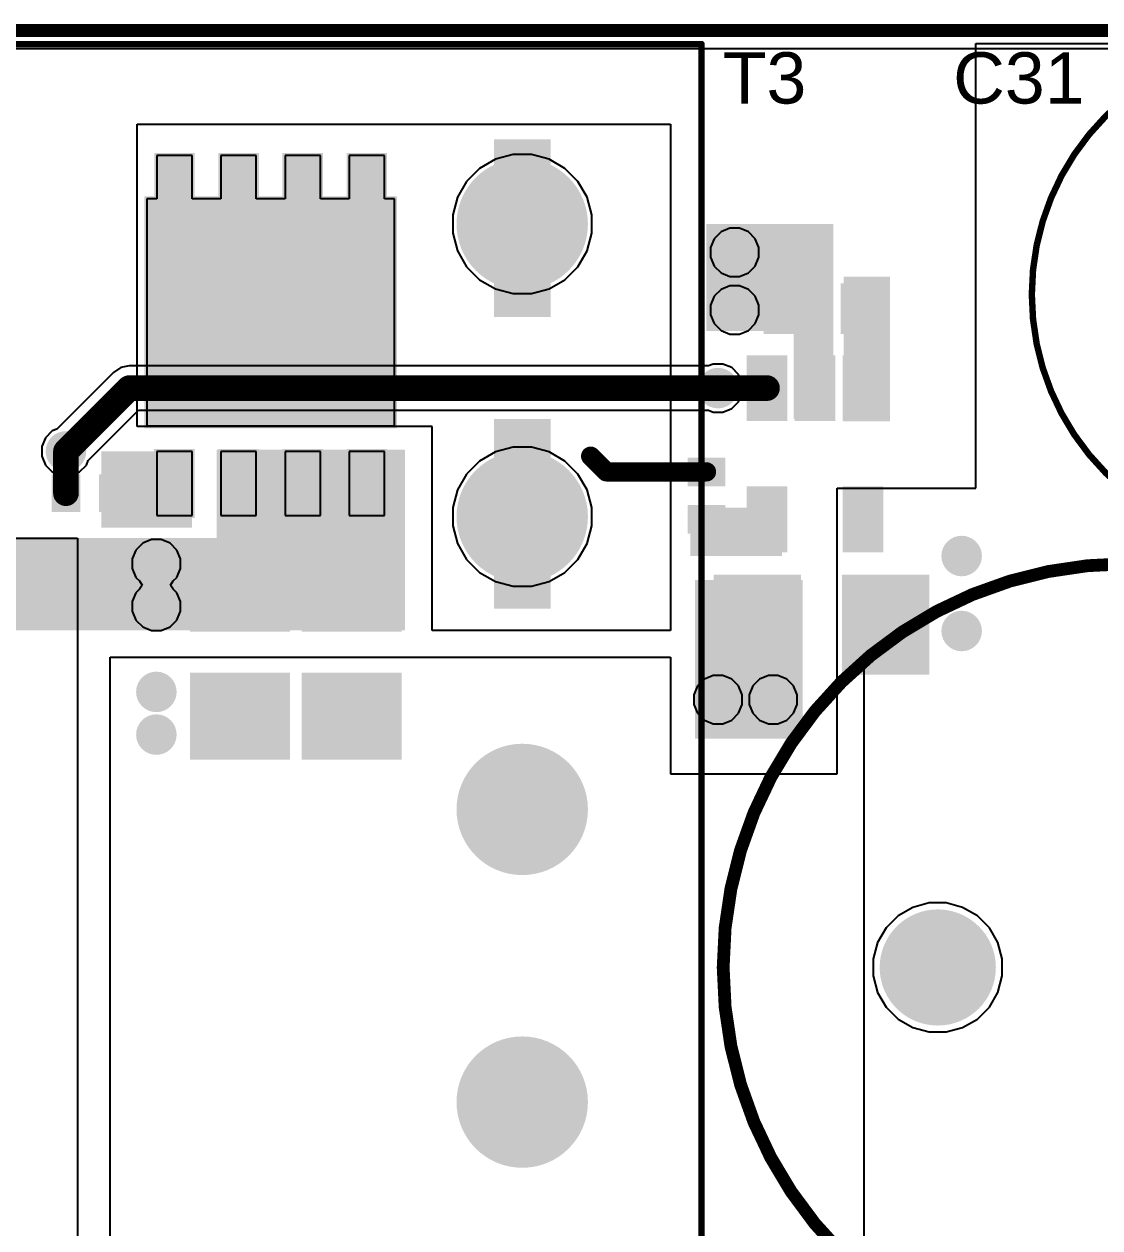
# Model space of a CAD drawing. Header units: millimetres. Extents: x 0 to 214, y 0 to 214.
# Drawn here: x 4.718 to 5.557, y 3.003 to 3.942 of the extents above; entities that cross this region are included whole.
import ezdxf

# ---------------------------------------------------------------- set-up
doc = ezdxf.new("R2010")
doc.units = ezdxf.units.MM
doc.header["$MEASUREMENT"] = 0
for name, color, linetype in [('BottomLayer', 5, 'Continuous'), ('BottomPaste', 16, 'Continuous'), ('BottomSolder', 6, 'Continuous'), ('Mechanical1', 6, 'Continuous'), ('MultiLayer', 9, 'Continuous'), ('PadHoleLayer', 156, 'Continuous'), ('TopLayer', 1, 'Continuous'), ('TopOverlay', 2, 'Continuous'), ('TopSolder', 216, 'Continuous'), ('ViaHoleLayer', 16, 'Continuous')]:
    doc.layers.add(name, color=color, linetype=linetype)
doc.styles.add('Arial', font='', dxfattribs={"height": 0.2})
doc.styles.get('Arial').set_extended_font_data('Arial')

# ---------------------------------------------------------------- blocks, each defined once
blk = doc.blocks.new('EEU_FR1V681B_2')
at = {"layer": 'BottomLayer'}
blk.add_hatch(color=5, dxfattribs=at).paths.add_polyline_path([(-0.12205, 0.02362), (-0.0748, 0.02362), (-0.0748, -0.02362), (-0.12205, -0.02362)])
h = blk.add_hatch(color=5, dxfattribs=at)
edge = h.paths.add_edge_path()
edge.add_arc((0.09843, 0), 0.02362, 0, 360)
at = {"layer": 'BottomSolder'}
blk.add_hatch(color=6, dxfattribs=at).paths.add_polyline_path([(-0.12605, 0.02762), (-0.0708, 0.02762), (-0.0708, -0.02762), (-0.12605, -0.02762)])
h = blk.add_hatch(color=6, dxfattribs=at)
edge = h.paths.add_edge_path()
edge.add_arc((0.09843, 0), 0.02762, 0, 360)
at = {"layer": 'MultiLayer'}
blk.add_hatch(color=9, dxfattribs=at).paths.add_polyline_path([(-0.12205, 0.02362), (-0.0748, 0.02362), (-0.0748, -0.02362), (-0.12205, -0.02362)])
h = blk.add_hatch(color=9, dxfattribs=at)
edge = h.paths.add_edge_path()
edge.add_arc((0.09843, 0), 0.02362, 0, 360)
at = {"layer": 'PadHoleLayer'}
h = blk.add_hatch(color=156, dxfattribs=at)
edge = h.paths.add_edge_path()
edge.add_arc((-0.09843, 0), 0.01673, 0, 360)
h = blk.add_hatch(color=156, dxfattribs=at)
edge = h.paths.add_edge_path()
edge.add_arc((0.09843, 0), 0.01673, 0, 360)
at = {"layer": 'TopLayer'}
blk.add_hatch(color=1, dxfattribs=at).paths.add_polyline_path([(-0.12205, 0.02362), (-0.0748, 0.02362), (-0.0748, -0.02362), (-0.12205, -0.02362)])
h = blk.add_hatch(color=1, dxfattribs=at)
edge = h.paths.add_edge_path()
edge.add_arc((0.09843, 0), 0.02362, 0, 360)
at = {"layer": 'TopSolder'}
blk.add_hatch(color=216, dxfattribs=at).paths.add_polyline_path([(-0.12605, 0.02762), (-0.0708, 0.02762), (-0.0708, -0.02762), (-0.12605, -0.02762)])
h = blk.add_hatch(color=216, dxfattribs=at)
edge = h.paths.add_edge_path()
edge.add_arc((0.09843, 0), 0.02762, 0, 360)
at = {"layer": 'TopOverlay'}
for p, q in [((0.14398, 0.13424), (0.13616, 0.14206)), ((0.13616, 0.14206), (0.13616, -0.14404)), ((0.17082, 0.1001), (0.14398, 0.13424)), ((0.18898, 0.05966), (0.17082, 0.1001)), ((0.19817, -0.00999), (0.18898, 0.05966)), ((0.18962, -0.05778), (0.19817, -0.00999)), ((0.1695, -0.10011), (0.18962, -0.05778)), ((0.13616, -0.14404), (0.1695, -0.10011))]:
    blk.add_line(p, q, dxfattribs=at)
for points, const_width in [([(0.19685, 0, 1), (-0.19685, 0, 1)], 0.005), ([(-0.10065, 0.07464, 1), (-0.09815, 0.07464, 1)], 0.0025), ([(-0.12115, 0.05414, 1), (-0.11865, 0.05414, 1)], 0.0025), ([(-0.08015, 0.05414, 1), (-0.07765, 0.05414, 1)], 0.0025), ([(-0.10065, 0.03364, 1), (-0.09815, 0.03364, 1)], 0.0025), ([(-0.1981, 0, 1), (-0.1956, 0, 1)], 0.0025), ([(0.1956, 0, 1), (0.1981, 0, 1)], 0.0025)]:
    blk.add_lwpolyline(points, format="xyb", close=True, dxfattribs=dict(at, const_width=const_width))
at = {"layer": 'TopOverlay', "const_width": 0.005}
for points in [[(-0.0994, 0.07464), (-0.0994, 0.03364)], [(-0.0789, 0.05414), (-0.1199, 0.05414)]]:
    blk.add_lwpolyline(points, dxfattribs=at)
blk = doc.blocks.new('760895631_6')
at = {"layer": 'BottomLayer'}
h = blk.add_hatch(color=5, dxfattribs=at)
edge = h.paths.add_edge_path()
edge.add_arc((0.70866, 0.68504), 0.04724, 0, 360)
h = blk.add_hatch(color=5, dxfattribs=at)
edge = h.paths.add_edge_path()
edge.add_arc((0.70866, 0.45669), 0.04724, 0, 360)
h = blk.add_hatch(color=5, dxfattribs=at)
edge = h.paths.add_edge_path()
edge.add_arc((0.70866, 0.22835), 0.04724, 0, 360)
h = blk.add_hatch(color=5, dxfattribs=at)
edge = h.paths.add_edge_path()
edge.add_arc((0.70866, 0), 0.04724, 0, 360)
at = {"layer": 'BottomSolder'}
h = blk.add_hatch(color=6, dxfattribs=at)
edge = h.paths.add_edge_path()
edge.add_arc((0.70866, 0.68504), 0.05124, 0, 360)
h = blk.add_hatch(color=6, dxfattribs=at)
edge = h.paths.add_edge_path()
edge.add_arc((0.70866, 0.45669), 0.05124, 0, 360)
h = blk.add_hatch(color=6, dxfattribs=at)
edge = h.paths.add_edge_path()
edge.add_arc((0.70866, 0.22835), 0.05124, 0, 360)
h = blk.add_hatch(color=6, dxfattribs=at)
edge = h.paths.add_edge_path()
edge.add_arc((0.70866, 0), 0.05124, 0, 360)
at = {"layer": 'MultiLayer'}
h = blk.add_hatch(color=9, dxfattribs=at)
edge = h.paths.add_edge_path()
edge.add_arc((0.70866, 0.68504), 0.04724, 0, 360)
h = blk.add_hatch(color=9, dxfattribs=at)
edge = h.paths.add_edge_path()
edge.add_arc((0.70866, 0.45669), 0.04724, 0, 360)
h = blk.add_hatch(color=9, dxfattribs=at)
edge = h.paths.add_edge_path()
edge.add_arc((0.70866, 0.22835), 0.04724, 0, 360)
h = blk.add_hatch(color=9, dxfattribs=at)
edge = h.paths.add_edge_path()
edge.add_arc((0.70866, 0), 0.04724, 0, 360)
at = {"layer": 'PadHoleLayer'}
h = blk.add_hatch(color=156, dxfattribs=at)
edge = h.paths.add_edge_path()
edge.add_arc((0.70866, 0.68504), 0.02362, 0, 360)
h = blk.add_hatch(color=156, dxfattribs=at)
edge = h.paths.add_edge_path()
edge.add_arc((0.70866, 0.45669), 0.02362, 0, 360)
h = blk.add_hatch(color=156, dxfattribs=at)
edge = h.paths.add_edge_path()
edge.add_arc((0.70866, 0.22835), 0.02362, 0, 360)
h = blk.add_hatch(color=156, dxfattribs=at)
edge = h.paths.add_edge_path()
edge.add_arc((0.70866, 0), 0.02362, 0, 360)
at = {"layer": 'TopLayer'}
h = blk.add_hatch(color=1, dxfattribs=at)
edge = h.paths.add_edge_path()
edge.add_arc((0.70866, 0.68504), 0.04724, 0, 360)
h = blk.add_hatch(color=1, dxfattribs=at)
edge = h.paths.add_edge_path()
edge.add_arc((0.70866, 0.45669), 0.04724, 0, 360)
h = blk.add_hatch(color=1, dxfattribs=at)
edge = h.paths.add_edge_path()
edge.add_arc((0.70866, 0.22835), 0.04724, 0, 360)
h = blk.add_hatch(color=1, dxfattribs=at)
edge = h.paths.add_edge_path()
edge.add_arc((0.70866, 0), 0.04724, 0, 360)
at = {"layer": 'TopSolder'}
h = blk.add_hatch(color=216, dxfattribs=at)
edge = h.paths.add_edge_path()
edge.add_arc((0.70866, 0.68504), 0.05124, 0, 360)
h = blk.add_hatch(color=216, dxfattribs=at)
edge = h.paths.add_edge_path()
edge.add_arc((0.70866, 0.45669), 0.05124, 0, 360)
h = blk.add_hatch(color=216, dxfattribs=at)
edge = h.paths.add_edge_path()
edge.add_arc((0.70866, 0.22835), 0.05124, 0, 360)
h = blk.add_hatch(color=216, dxfattribs=at)
edge = h.paths.add_edge_path()
edge.add_arc((0.70866, 0), 0.05124, 0, 360)
at = {"layer": 'TopOverlay', "const_width": 0.005}
for points in [[(-0.80709, 0.82546), (0.84843, 0.82546)], [(0.84843, 0.82546), (0.84843, -0.82476)]]:
    blk.add_lwpolyline(points, dxfattribs=at)
at = {"layer": 'TopOverlay', "const_width": 0.0025}
blk.add_lwpolyline([(0.84718, 0.82546, 1), (0.84968, 0.82546, 1)], format="xyb", close=True, dxfattribs=at)
blk.add_lwpolyline([(0.84718, 0.82546, 1), (0.84968, 0.82546, 1)], format="xyb", close=True, dxfattribs=at)
blk = doc.blocks.new('R___0402_B_9')
at = {"layer": 'BottomLayer'}
for points in [[(-0.0095, 0.0125), (-0.0095, -0.0125), (-0.0275, -0.0125), (-0.0275, 0.0125)], [(0.0275, 0.0125), (0.0275, -0.0125), (0.0095, -0.0125), (0.0095, 0.0125)]]:
    blk.add_hatch(color=5, dxfattribs=at).paths.add_polyline_path(points)
at = {"layer": 'BottomPaste'}
for points in [[(-0.0095, 0.0125), (-0.0095, -0.0125), (-0.0275, -0.0125), (-0.0275, 0.0125)], [(0.0275, 0.0125), (0.0275, -0.0125), (0.0095, -0.0125), (0.0095, 0.0125)]]:
    blk.add_hatch(color=16, dxfattribs=at).paths.add_polyline_path(points)
at = {"layer": 'BottomSolder'}
for points in [[(-0.00733, 0.01467), (-0.00733, -0.01467), (-0.02967, -0.01467), (-0.02967, 0.01467)], [(0.02967, 0.01467), (0.02967, -0.01467), (0.00733, -0.01467), (0.00733, 0.01467)]]:
    blk.add_hatch(color=6, dxfattribs=at).paths.add_polyline_path(points)
blk = doc.blocks.new('ERF1VM222L25OT_14')
at = {"layer": 'BottomLayer'}
h = blk.add_hatch(color=5, dxfattribs=at)
edge = h.paths.add_edge_path()
edge.add_arc((-0.14763, 0), 0.04331, 0, 360)
h = blk.add_hatch(color=5, dxfattribs=at)
edge = h.paths.add_edge_path()
edge.add_arc((0.14763, 0), 0.04331, 0, 360)
at = {"layer": 'BottomSolder'}
h = blk.add_hatch(color=6, dxfattribs=at)
edge = h.paths.add_edge_path()
edge.add_arc((-0.14763, 0), 0.04531, 0, 360)
h = blk.add_hatch(color=6, dxfattribs=at)
edge = h.paths.add_edge_path()
edge.add_arc((0.14763, 0), 0.04531, 0, 360)
at = {"layer": 'MultiLayer'}
h = blk.add_hatch(color=9, dxfattribs=at)
edge = h.paths.add_edge_path()
edge.add_arc((-0.14763, 0), 0.04331, 0, 360)
h = blk.add_hatch(color=9, dxfattribs=at)
edge = h.paths.add_edge_path()
edge.add_arc((0.14763, 0), 0.04331, 0, 360)
at = {"layer": 'PadHoleLayer'}
h = blk.add_hatch(color=156, dxfattribs=at)
edge = h.paths.add_edge_path()
edge.add_arc((-0.14763, 0), 0.02362, 0, 360)
h = blk.add_hatch(color=156, dxfattribs=at)
edge = h.paths.add_edge_path()
edge.add_arc((0.14763, 0), 0.02362, 0, 360)
at = {"layer": 'TopLayer'}
h = blk.add_hatch(color=1, dxfattribs=at)
edge = h.paths.add_edge_path()
edge.add_arc((-0.14763, 0), 0.04331, 0, 360)
h = blk.add_hatch(color=1, dxfattribs=at)
edge = h.paths.add_edge_path()
edge.add_arc((0.14763, 0), 0.04331, 0, 360)
at = {"layer": 'TopSolder'}
h = blk.add_hatch(color=216, dxfattribs=at)
edge = h.paths.add_edge_path()
edge.add_arc((-0.14763, 0), 0.04531, 0, 360)
h = blk.add_hatch(color=216, dxfattribs=at)
edge = h.paths.add_edge_path()
edge.add_arc((0.14763, 0), 0.04531, 0, 360)
at = {"layer": 'TopOverlay'}
for p, q in [((0.205, 0.24), (0.205, -0.24)), ((0.21791, 0.22888), (0.205, 0.24)), ((0.205, 0.24), (0.205, 0.24)), ((0.24118, 0.20399), (0.21791, 0.22888)), ((0.26166, 0.17676), (0.24118, 0.20399)), ((0.27909, 0.14749), (0.26166, 0.17676)), ((0.29329, 0.11651), (0.27909, 0.14749)), ((0.30408, 0.0842), (0.29329, 0.11651)), ((0.31135, 0.05091), (0.30408, 0.0842)), ((0.315, 0.01703), (0.31135, 0.05091)), ((0.315, -0.01704), (0.315, 0.01703)), ((0.31135, -0.05091), (0.315, -0.01704)), ((0.30408, -0.0842), (0.31135, -0.05091)), ((0.29329, -0.11652), (0.30408, -0.0842)), ((0.27909, -0.14749), (0.29329, -0.11652)), ((0.26166, -0.17677), (0.27909, -0.14749)), ((0.24118, -0.204), (0.26166, -0.17677)), ((0.21791, -0.22888), (0.24118, -0.204)), ((0.205, -0.24), (0.21791, -0.22888))]:
    blk.add_line(p, q, dxfattribs=at)
for points, const_width in [([(0.31497, 0, 1), (-0.31495, 0, 1)], 0.01), ([(-0.26886, 0.04699, 1), (-0.26386, 0.04699, 1)], 0.005), ([(-0.29986, 0.01199, 1), (-0.29486, 0.01199, 1)], 0.005), ([(-0.23386, 0.01199, 1), (-0.22886, 0.01199, 1)], 0.005), ([(-0.31745, 0, 1), (-0.31245, 0, 1)], 0.005), ([(0.31247, 0, 1), (0.31747, 0, 1)], 0.005), ([(-0.26886, -0.02101, 1), (-0.26386, -0.02101, 1)], 0.005)]:
    blk.add_lwpolyline(points, format="xyb", close=True, dxfattribs=dict(at, const_width=const_width))
at = {"layer": 'TopOverlay', "const_width": 0.01}
for points in [[(-0.26636, 0.04699), (-0.26636, -0.02101)], [(-0.23136, 0.01199), (-0.29736, 0.01199)]]:
    blk.add_lwpolyline(points, dxfattribs=at)
blk = doc.blocks.new('SOT_23_5_B_98')
at = {"layer": 'BottomLayer'}
for points in [[(-0.07283, 0.04921), (-0.02953, 0.04921), (-0.02953, 0.02559), (-0.07283, 0.02559)], [(0.02953, 0.04921), (0.07283, 0.04921), (0.07283, 0.02559), (0.02953, 0.02559)], [(-0.07283, 0.01181), (-0.02953, 0.01181), (-0.02953, -0.01181), (-0.07283, -0.01181)], [(-0.07283, -0.02559), (-0.02953, -0.02559), (-0.02953, -0.04921), (-0.07283, -0.04921)], [(0.02953, -0.02559), (0.07283, -0.02559), (0.07283, -0.04921), (0.02953, -0.04921)]]:
    blk.add_hatch(color=5, dxfattribs=at).paths.add_polyline_path(points)
at = {"layer": 'BottomPaste'}
for points in [[(-0.07283, 0.04921), (-0.02953, 0.04921), (-0.02953, 0.02559), (-0.07283, 0.02559)], [(0.02953, 0.04921), (0.07283, 0.04921), (0.07283, 0.02559), (0.02953, 0.02559)], [(-0.07283, 0.01181), (-0.02953, 0.01181), (-0.02953, -0.01181), (-0.07283, -0.01181)], [(-0.07283, -0.02559), (-0.02953, -0.02559), (-0.02953, -0.04921), (-0.07283, -0.04921)], [(0.02953, -0.02559), (0.07283, -0.02559), (0.07283, -0.04921), (0.02953, -0.04921)]]:
    blk.add_hatch(color=16, dxfattribs=at).paths.add_polyline_path(points)
at = {"layer": 'BottomSolder'}
for points in [[(-0.07683, 0.05321), (-0.02553, 0.05321), (-0.02553, 0.02159), (-0.07683, 0.02159)], [(0.02553, 0.05321), (0.07683, 0.05321), (0.07683, 0.02159), (0.02553, 0.02159)], [(-0.07683, 0.01581), (-0.02553, 0.01581), (-0.02553, -0.01581), (-0.07683, -0.01581)], [(-0.07683, -0.02159), (-0.02553, -0.02159), (-0.02553, -0.05321), (-0.07683, -0.05321)], [(0.02553, -0.02159), (0.07683, -0.02159), (0.07683, -0.05321), (0.02553, -0.05321)]]:
    blk.add_hatch(color=6, dxfattribs=at).paths.add_polyline_path(points)
blk = doc.blocks.new('R___0402_B_135')
at = {"layer": 'BottomLayer'}
for points in [[(-0.0095, 0.0125), (-0.0095, -0.0125), (-0.0275, -0.0125), (-0.0275, 0.0125)], [(0.0275, 0.0125), (0.0275, -0.0125), (0.0095, -0.0125), (0.0095, 0.0125)]]:
    blk.add_hatch(color=5, dxfattribs=at).paths.add_polyline_path(points)
at = {"layer": 'BottomPaste'}
for points in [[(-0.0095, 0.0125), (-0.0095, -0.0125), (-0.0275, -0.0125), (-0.0275, 0.0125)], [(0.0275, 0.0125), (0.0275, -0.0125), (0.0095, -0.0125), (0.0095, 0.0125)]]:
    blk.add_hatch(color=16, dxfattribs=at).paths.add_polyline_path(points)
at = {"layer": 'BottomSolder'}
for points in [[(-0.00733, 0.01467), (-0.00733, -0.01467), (-0.02967, -0.01467), (-0.02967, 0.01467)], [(0.02967, 0.01467), (0.02967, -0.01467), (0.00733, -0.01467), (0.00733, 0.01467)]]:
    blk.add_hatch(color=6, dxfattribs=at).paths.add_polyline_path(points)
blk = doc.blocks.new('VSON_CLIP_8_6_5__B_170')
at = {"layer": 'BottomLayer'}
for points in [[(-0.07323, -0.0965), (-0.07323, 0.09642), (0.10393, 0.09642), (0.10393, -0.0965)], [(-0.14311, 0.06126), (-0.14311, 0.08882), (-0.09311, 0.08882), (-0.09311, 0.06126)], [(0.09842, 0.06118), (0.09842, 0.08874), (0.1378, 0.08874), (0.1378, 0.06118)], [(-0.14311, 0.01126), (-0.14311, 0.03882), (-0.09311, 0.03882), (-0.09311, 0.01126)], [(0.09842, 0.01118), (0.09842, 0.03874), (0.1378, 0.03874), (0.1378, 0.01118)], [(-0.14311, -0.03882), (-0.14311, -0.01126), (-0.09311, -0.01126), (-0.09311, -0.03882)], [(0.09842, -0.03882), (0.09842, -0.01126), (0.1378, -0.01126), (0.1378, -0.03882)], [(-0.14311, -0.08874), (-0.14311, -0.06118), (-0.09311, -0.06118), (-0.09311, -0.08874)], [(0.09842, -0.08882), (0.09842, -0.06126), (0.1378, -0.06126), (0.1378, -0.08882)]]:
    blk.add_hatch(color=5, dxfattribs=at).paths.add_polyline_path(points)
at = {"layer": 'BottomSolder'}
for points in [[(-0.07523, -0.0985), (-0.07523, 0.09842), (0.10593, 0.09842), (0.10593, -0.0985)], [(-0.14511, 0.05926), (-0.14511, 0.09082), (-0.09111, 0.09082), (-0.09111, 0.05926)], [(0.09642, 0.05918), (0.09642, 0.09074), (0.1398, 0.09074), (0.1398, 0.05918)], [(-0.14511, 0.00926), (-0.14511, 0.04082), (-0.09111, 0.04082), (-0.09111, 0.00926)], [(0.09642, 0.00918), (0.09642, 0.04074), (0.1398, 0.04074), (0.1398, 0.00918)], [(-0.14511, -0.04082), (-0.14511, -0.00926), (-0.09111, -0.00926), (-0.09111, -0.04082)], [(0.09642, -0.04082), (0.09642, -0.00926), (0.1398, -0.00926), (0.1398, -0.04082)], [(-0.14511, -0.09074), (-0.14511, -0.05918), (-0.09111, -0.05918), (-0.09111, -0.09074)], [(0.09642, -0.09082), (0.09642, -0.05926), (0.1398, -0.05926), (0.1398, -0.09082)]]:
    blk.add_hatch(color=6, dxfattribs=at).paths.add_polyline_path(points)
at = {"layer": 'BottomPaste'}
for p, q in [((0.10394, 0.09642), (-0.07323, 0.09642)), ((-0.07323, 0.09642), (-0.07323, -0.0965)), ((0.10394, 0.08874), (0.10394, 0.09642)), ((-0.09311, 0.08882), (-0.14311, 0.08882)), ((-0.14311, 0.08882), (-0.14311, 0.06126)), ((-0.09311, 0.06126), (-0.09311, 0.08882)), ((0.1378, 0.08874), (0.10394, 0.08874)), ((0.1378, 0.08874), (0.1378, 0.08874)), ((0.1378, 0.06118), (0.1378, 0.08874)), ((-0.14311, 0.06126), (-0.09311, 0.06126)), ((-0.09311, 0.06126), (-0.09311, 0.06126)), ((0.10394, 0.03874), (0.10394, 0.06118)), ((0.10394, 0.06118), (0.1378, 0.06118)), ((-0.09311, 0.03882), (-0.14311, 0.03882)), ((-0.14311, 0.03882), (-0.14311, 0.01126)), ((-0.09311, 0.01126), (-0.09311, 0.03882)), ((0.1378, 0.03874), (0.10394, 0.03874)), ((0.1378, 0.01118), (0.1378, 0.03874)), ((-0.14311, 0.01126), (-0.09311, 0.01126)), ((-0.09311, 0.01126), (-0.09311, 0.01126)), ((0.10394, -0.01126), (0.10394, 0.01118)), ((0.10394, 0.01118), (0.1378, 0.01118)), ((-0.09311, -0.01126), (-0.14311, -0.01126)), ((-0.14311, -0.01126), (-0.14311, -0.03882)), ((-0.09311, -0.03882), (-0.09311, -0.01126)), ((0.1378, -0.01126), (0.10394, -0.01126)), ((0.1378, -0.03882), (0.1378, -0.01126)), ((-0.14311, -0.03882), (-0.09311, -0.03882)), ((-0.09311, -0.03882), (-0.09311, -0.03882)), ((0.1039, -0.06126), (0.1039, -0.03882)), ((0.1039, -0.03882), (0.1378, -0.03882)), ((-0.09311, -0.06118), (-0.14311, -0.06118)), ((-0.14311, -0.06118), (-0.14311, -0.08874)), ((-0.09311, -0.08874), (-0.09311, -0.06118)), ((0.1378, -0.06126), (0.1039, -0.06126)), ((0.1378, -0.08882), (0.1378, -0.06126)), ((-0.14311, -0.08874), (-0.09311, -0.08874)), ((-0.09311, -0.08874), (-0.09311, -0.08874)), ((0.10394, -0.0965), (0.10394, -0.08882)), ((0.10394, -0.08882), (0.1378, -0.08882)), ((-0.07323, -0.0965), (0.10394, -0.0965))]:
    blk.add_line(p, q, dxfattribs=at)
blk = doc.blocks.new('C___1206_B_244')
at = {"layer": 'BottomLayer'}
for points in [[(-0.08, 0.035), (-0.02, 0.035), (-0.02, -0.035), (-0.08, -0.035)], [(0.02, 0.035), (0.08, 0.035), (0.08, -0.035), (0.02, -0.035)]]:
    blk.add_hatch(color=5, dxfattribs=at).paths.add_polyline_path(points)
at = {"layer": 'BottomPaste'}
for points in [[(-0.08, 0.035), (-0.02, 0.035), (-0.02, -0.035), (-0.08, -0.035)], [(0.02, 0.035), (0.08, 0.035), (0.08, -0.035), (0.02, -0.035)]]:
    blk.add_hatch(color=16, dxfattribs=at).paths.add_polyline_path(points)
at = {"layer": 'BottomSolder'}
for points in [[(-0.084, 0.039), (-0.016, 0.039), (-0.016, -0.039), (-0.084, -0.039)], [(0.016, 0.039), (0.084, 0.039), (0.084, -0.039), (0.016, -0.039)]]:
    blk.add_hatch(color=6, dxfattribs=at).paths.add_polyline_path(points)
blk = doc.blocks.new('C___0603_B_245')
at = {"layer": 'BottomLayer'}
for points in [[(-0.045, -0.0175), (-0.045, 0.0175), (-0.015, 0.0175), (-0.015, -0.0175)], [(0.015, -0.0175), (0.015, 0.0175), (0.045, 0.0175), (0.045, -0.0175)]]:
    blk.add_hatch(color=5, dxfattribs=at).paths.add_polyline_path(points)
at = {"layer": 'BottomPaste'}
for points in [[(-0.045, -0.0175), (-0.045, 0.0175), (-0.015, 0.0175), (-0.015, -0.0175)], [(0.015, -0.0175), (0.015, 0.0175), (0.045, 0.0175), (0.045, -0.0175)]]:
    blk.add_hatch(color=16, dxfattribs=at).paths.add_polyline_path(points)
at = {"layer": 'BottomSolder'}
for points in [[(-0.04736, -0.01986), (-0.04736, 0.01986), (-0.01264, 0.01986), (-0.01264, -0.01986)], [(0.01264, -0.01986), (0.01264, 0.01986), (0.04736, 0.01986), (0.04736, -0.01986)]]:
    blk.add_hatch(color=6, dxfattribs=at).paths.add_polyline_path(points)
blk = doc.blocks.new('C___1206_B_249')
at = {"layer": 'BottomLayer'}
for points in [[(-0.08, 0.035), (-0.02, 0.035), (-0.02, -0.035), (-0.08, -0.035)], [(0.02, 0.035), (0.08, 0.035), (0.08, -0.035), (0.02, -0.035)]]:
    blk.add_hatch(color=5, dxfattribs=at).paths.add_polyline_path(points)
at = {"layer": 'BottomPaste'}
for points in [[(-0.08, 0.035), (-0.02, 0.035), (-0.02, -0.035), (-0.08, -0.035)], [(0.02, 0.035), (0.08, 0.035), (0.08, -0.035), (0.02, -0.035)]]:
    blk.add_hatch(color=16, dxfattribs=at).paths.add_polyline_path(points)
at = {"layer": 'BottomSolder'}
for points in [[(-0.084, 0.039), (-0.016, 0.039), (-0.016, -0.039), (-0.084, -0.039)], [(0.016, 0.039), (0.084, 0.039), (0.084, -0.039), (0.016, -0.039)]]:
    blk.add_hatch(color=6, dxfattribs=at).paths.add_polyline_path(points)
blk = doc.blocks.new('C___1206_B_250')
at = {"layer": 'BottomLayer'}
for points in [[(-0.08, 0.035), (-0.02, 0.035), (-0.02, -0.035), (-0.08, -0.035)], [(0.02, 0.035), (0.08, 0.035), (0.08, -0.035), (0.02, -0.035)]]:
    blk.add_hatch(color=5, dxfattribs=at).paths.add_polyline_path(points)
at = {"layer": 'BottomPaste'}
for points in [[(-0.08, 0.035), (-0.02, 0.035), (-0.02, -0.035), (-0.08, -0.035)], [(0.02, 0.035), (0.08, 0.035), (0.08, -0.035), (0.02, -0.035)]]:
    blk.add_hatch(color=16, dxfattribs=at).paths.add_polyline_path(points)
at = {"layer": 'BottomSolder'}
for points in [[(-0.084, 0.039), (-0.016, 0.039), (-0.016, -0.039), (-0.084, -0.039)], [(0.016, 0.039), (0.084, 0.039), (0.084, -0.039), (0.016, -0.039)]]:
    blk.add_hatch(color=6, dxfattribs=at).paths.add_polyline_path(points)

msp = doc.modelspace()

# ---------------------------------------------------------------- hatches: boundary and pattern name
at = {"layer": 'BottomLayer'}
for points in [[(5.08423, 3.71338), (5.12842, 3.71338), (5.12842, 3.852), (5.08423, 3.852)], [(5.25, 3.7025), (5.349, 3.7025), (5.349, 3.786), (5.25, 3.786)], [(5.349, 3.634), (5.349, 3.786), (5.318, 3.786), (5.318, 3.634)], [(5.393, 3.632), (5.393, 3.745), (5.357, 3.745), (5.357, 3.632)], [(5.08423, 3.486), (5.12842, 3.486), (5.12842, 3.634), (5.08423, 3.634)], [(4.778, 3.549), (4.84884, 3.549), (4.84884, 3.60862), (4.778, 3.60862)], [(4.868, 3.469), (5.015, 3.469), (5.015, 3.61), (4.868, 3.61)], [(5.28539, 3.527), (5.30901, 3.527), (5.30901, 3.57729), (5.28539, 3.57729)], [(5.30901, 3.527), (5.30901, 3.56464), (5.2375, 3.56464), (5.2375, 3.527)], [(4.63, 3.469), (5.015, 3.469), (5.015, 3.541), (4.63, 3.541)], [(5.241, 3.38455), (5.325, 3.38455), (5.325, 3.50836), (5.241, 3.50836)]]:
    msp.add_hatch(color=5, dxfattribs=at).paths.add_polyline_path(points)
h = msp.add_hatch(color=5, dxfattribs=at)
edge = h.paths.add_edge_path()
edge.add_arc((5.272, 3.7639), 0.01181, 0, 360)
h = msp.add_hatch(color=5, dxfattribs=at)
edge = h.paths.add_edge_path()
edge.add_arc((5.272, 3.719), 0.01181, 0, 360)
h = msp.add_hatch(color=5, dxfattribs=at)
edge = h.paths.add_edge_path()
edge.add_arc((5.259, 3.658), 0.01181, 0, 360)
h = msp.add_hatch(color=5, dxfattribs=at)
edge = h.paths.add_edge_path()
edge.add_arc((4.7505, 3.60862), 0.01181, 0, 360)
h = msp.add_hatch(color=5, dxfattribs=at)
edge = h.paths.add_edge_path()
edge.add_arc((4.821, 3.521), 0.01181, 0, 360)
h = msp.add_hatch(color=5, dxfattribs=at)
edge = h.paths.add_edge_path()
edge.add_arc((5.449, 3.527), 0.01181, 0, 360)
h = msp.add_hatch(color=5, dxfattribs=at)
edge = h.paths.add_edge_path()
edge.add_arc((4.821, 3.48767), 0.01181, 0, 360)
h = msp.add_hatch(color=5, dxfattribs=at)
edge = h.paths.add_edge_path()
edge.add_arc((5.449, 3.4685), 0.01181, 0, 360)
h = msp.add_hatch(color=5, dxfattribs=at)
edge = h.paths.add_edge_path()
edge.add_arc((4.821, 3.421), 0.01181, 0, 360)
h = msp.add_hatch(color=5, dxfattribs=at)
edge = h.paths.add_edge_path()
edge.add_arc((5.259, 3.415), 0.01181, 0, 360)
h = msp.add_hatch(color=5, dxfattribs=at)
edge = h.paths.add_edge_path()
edge.add_arc((5.302, 3.415), 0.01181, 0, 360)
h = msp.add_hatch(color=5, dxfattribs=at)
edge = h.paths.add_edge_path()
edge.add_arc((4.821, 3.38767), 0.01181, 0, 360)
at = {"layer": 'BottomSolder'}
h = msp.add_hatch(color=6, dxfattribs=at)
edge = h.paths.add_edge_path()
edge.add_arc((5.272, 3.7639), 0.01581, 0, 360)
h = msp.add_hatch(color=6, dxfattribs=at)
edge = h.paths.add_edge_path()
edge.add_arc((5.272, 3.719), 0.01581, 0, 360)
h = msp.add_hatch(color=6, dxfattribs=at)
edge = h.paths.add_edge_path()
edge.add_arc((5.259, 3.658), 0.01581, 0, 360)
h = msp.add_hatch(color=6, dxfattribs=at)
edge = h.paths.add_edge_path()
edge.add_arc((4.7505, 3.60862), 0.01581, 0, 360)
h = msp.add_hatch(color=6, dxfattribs=at)
edge = h.paths.add_edge_path()
edge.add_arc((5.449, 3.527), 0.01581, 0, 360)
h = msp.add_hatch(color=6, dxfattribs=at)
edge = h.paths.add_edge_path()
edge.add_arc((4.821, 3.521), 0.01581, 0, 360)
h = msp.add_hatch(color=6, dxfattribs=at)
edge = h.paths.add_edge_path()
edge.add_arc((4.821, 3.48767), 0.01581, 0, 360)
h = msp.add_hatch(color=6, dxfattribs=at)
edge = h.paths.add_edge_path()
edge.add_arc((5.449, 3.4685), 0.01581, 0, 360)
h = msp.add_hatch(color=6, dxfattribs=at)
edge = h.paths.add_edge_path()
edge.add_arc((4.821, 3.421), 0.01581, 0, 360)
h = msp.add_hatch(color=6, dxfattribs=at)
edge = h.paths.add_edge_path()
edge.add_arc((5.259, 3.415), 0.01581, 0, 360)
h = msp.add_hatch(color=6, dxfattribs=at)
edge = h.paths.add_edge_path()
edge.add_arc((5.302, 3.415), 0.01581, 0, 360)
h = msp.add_hatch(color=6, dxfattribs=at)
edge = h.paths.add_edge_path()
edge.add_arc((4.821, 3.38767), 0.01581, 0, 360)
at = {"layer": 'TopLayer'}
h = msp.add_hatch(color=1, dxfattribs=at)
edge = h.paths.add_edge_path()
edge.add_arc((5.272, 3.7639), 0.01181, 0, 360)
h = msp.add_hatch(color=1, dxfattribs=at)
edge = h.paths.add_edge_path()
edge.add_arc((5.272, 3.719), 0.01181, 0, 360)
h = msp.add_hatch(color=1, dxfattribs=at)
edge = h.paths.add_edge_path()
edge.add_arc((5.259, 3.658), 0.01181, 0, 360)
h = msp.add_hatch(color=1, dxfattribs=at)
edge = h.paths.add_edge_path()
edge.add_arc((4.7505, 3.60862), 0.01181, 0, 360)
h = msp.add_hatch(color=1, dxfattribs=at)
edge = h.paths.add_edge_path()
edge.add_arc((4.821, 3.521), 0.01181, 0, 360)
h = msp.add_hatch(color=1, dxfattribs=at)
edge = h.paths.add_edge_path()
edge.add_arc((5.449, 3.527), 0.01181, 0, 360)
h = msp.add_hatch(color=1, dxfattribs=at)
edge = h.paths.add_edge_path()
edge.add_arc((4.821, 3.48767), 0.01181, 0, 360)
h = msp.add_hatch(color=1, dxfattribs=at)
edge = h.paths.add_edge_path()
edge.add_arc((5.449, 3.4685), 0.01181, 0, 360)
h = msp.add_hatch(color=1, dxfattribs=at)
edge = h.paths.add_edge_path()
edge.add_arc((4.821, 3.421), 0.01181, 0, 360)
h = msp.add_hatch(color=1, dxfattribs=at)
edge = h.paths.add_edge_path()
edge.add_arc((5.259, 3.415), 0.01181, 0, 360)
h = msp.add_hatch(color=1, dxfattribs=at)
edge = h.paths.add_edge_path()
edge.add_arc((5.302, 3.415), 0.01181, 0, 360)
h = msp.add_hatch(color=1, dxfattribs=at)
edge = h.paths.add_edge_path()
edge.add_arc((4.821, 3.38767), 0.01181, 0, 360)
at = {"layer": 'TopSolder'}
h = msp.add_hatch(color=216, dxfattribs=at)
edge = h.paths.add_edge_path()
edge.add_arc((5.272, 3.7639), 0.01581, 0, 360)
h = msp.add_hatch(color=216, dxfattribs=at)
edge = h.paths.add_edge_path()
edge.add_arc((5.272, 3.719), 0.01581, 0, 360)
h = msp.add_hatch(color=216, dxfattribs=at)
edge = h.paths.add_edge_path()
edge.add_arc((5.259, 3.658), 0.01581, 0, 360)
h = msp.add_hatch(color=216, dxfattribs=at)
edge = h.paths.add_edge_path()
edge.add_arc((4.7505, 3.60862), 0.01581, 0, 360)
h = msp.add_hatch(color=216, dxfattribs=at)
edge = h.paths.add_edge_path()
edge.add_arc((5.449, 3.527), 0.01581, 0, 360)
h = msp.add_hatch(color=216, dxfattribs=at)
edge = h.paths.add_edge_path()
edge.add_arc((4.821, 3.521), 0.01581, 0, 360)
h = msp.add_hatch(color=216, dxfattribs=at)
edge = h.paths.add_edge_path()
edge.add_arc((4.821, 3.48767), 0.01581, 0, 360)
h = msp.add_hatch(color=216, dxfattribs=at)
edge = h.paths.add_edge_path()
edge.add_arc((5.449, 3.4685), 0.01581, 0, 360)
h = msp.add_hatch(color=216, dxfattribs=at)
edge = h.paths.add_edge_path()
edge.add_arc((4.821, 3.421), 0.01581, 0, 360)
h = msp.add_hatch(color=216, dxfattribs=at)
edge = h.paths.add_edge_path()
edge.add_arc((5.259, 3.415), 0.01581, 0, 360)
h = msp.add_hatch(color=216, dxfattribs=at)
edge = h.paths.add_edge_path()
edge.add_arc((5.302, 3.415), 0.01581, 0, 360)
h = msp.add_hatch(color=216, dxfattribs=at)
edge = h.paths.add_edge_path()
edge.add_arc((4.821, 3.38767), 0.01581, 0, 360)
at = {"layer": 'ViaHoleLayer'}
h = msp.add_hatch(color=16, dxfattribs=at)
edge = h.paths.add_edge_path()
edge.add_arc((5.272, 3.7639), 0.00591, 0, 360)
h = msp.add_hatch(color=16, dxfattribs=at)
edge = h.paths.add_edge_path()
edge.add_arc((5.272, 3.719), 0.00591, 0, 360)
h = msp.add_hatch(color=16, dxfattribs=at)
edge = h.paths.add_edge_path()
edge.add_arc((5.259, 3.658), 0.00591, 0, 360)
h = msp.add_hatch(color=16, dxfattribs=at)
edge = h.paths.add_edge_path()
edge.add_arc((4.7505, 3.60862), 0.00591, 0, 360)
h = msp.add_hatch(color=16, dxfattribs=at)
edge = h.paths.add_edge_path()
edge.add_arc((5.449, 3.527), 0.00591, 0, 360)
h = msp.add_hatch(color=16, dxfattribs=at)
edge = h.paths.add_edge_path()
edge.add_arc((4.821, 3.521), 0.00591, 0, 360)
h = msp.add_hatch(color=16, dxfattribs=at)
edge = h.paths.add_edge_path()
edge.add_arc((4.821, 3.48767), 0.00591, 0, 360)
h = msp.add_hatch(color=16, dxfattribs=at)
edge = h.paths.add_edge_path()
edge.add_arc((5.449, 3.4685), 0.00591, 0, 360)
h = msp.add_hatch(color=16, dxfattribs=at)
edge = h.paths.add_edge_path()
edge.add_arc((4.821, 3.421), 0.00591, 0, 360)
h = msp.add_hatch(color=16, dxfattribs=at)
edge = h.paths.add_edge_path()
edge.add_arc((5.259, 3.415), 0.00591, 0, 360)
h = msp.add_hatch(color=16, dxfattribs=at)
edge = h.paths.add_edge_path()
edge.add_arc((5.302, 3.415), 0.00591, 0, 360)
h = msp.add_hatch(color=16, dxfattribs=at)
edge = h.paths.add_edge_path()
edge.add_arc((4.821, 3.38767), 0.00591, 0, 360)

# ---------------------------------------------------------------- linework, layer by layer
at = {"layer": 'BottomLayer'}
for p, q in [((5.46, 3.58), (5.46, 3.92681)), ((5.46, 3.92681), (5.89532, 3.92681)), ((4.806, 3.628), (4.806, 3.864)), ((4.806, 3.864), (5.222, 3.864)), ((5.222, 3.864), (5.222, 3.469)), ((5.036, 3.628), (4.806, 3.628)), ((5.036, 3.469), (5.036, 3.628)), ((5.352, 3.357), (5.352, 3.58)), ((5.352, 3.58), (5.46, 3.58)), ((4.571, 3.541), (4.7595, 3.541)), ((4.7595, 3.541), (4.7595, 2.6485)), ((5.222, 3.469), (5.036, 3.469)), ((4.785, 2.814), (4.785, 3.448)), ((4.785, 3.448), (5.222, 3.448)), ((5.222, 3.448), (5.222, 3.357)), ((5.222, 3.357), (5.352, 3.357)), ((5.41095, 3.25288), (5.39948, 3.24626)), ((5.42374, 3.25631), (5.41095, 3.25288)), ((5.43699, 3.25631), (5.42374, 3.25631)), ((5.44978, 3.25288), (5.43699, 3.25631)), ((5.46125, 3.24626), (5.44978, 3.25288)), ((5.39948, 3.24626), (5.39011, 3.23689)), ((5.47062, 3.23689), (5.46125, 3.24626)), ((5.39011, 3.23689), (5.38349, 3.22542)), ((5.47724, 3.22542), (5.47062, 3.23689)), ((5.38349, 3.22542), (5.38006, 3.21262)), ((5.48067, 3.21262), (5.47724, 3.22542)), ((5.38006, 3.21262), (5.38006, 3.19938)), ((5.48067, 3.19938), (5.48067, 3.21262)), ((5.38006, 3.19938), (5.38349, 3.18658)), ((5.47724, 3.18658), (5.48067, 3.19938)), ((5.38349, 3.18658), (5.39011, 3.17511)), ((5.47062, 3.17511), (5.47724, 3.18658)), ((5.39011, 3.17511), (5.39948, 3.16575)), ((5.46125, 3.16575), (5.47062, 3.17511)), ((5.39948, 3.16575), (5.41095, 3.15912)), ((5.44978, 3.15912), (5.46125, 3.16575)), ((5.41095, 3.15912), (5.42374, 3.15569)), ((5.43699, 3.15569), (5.44978, 3.15912)), ((5.42374, 3.15569), (5.43699, 3.15569))]:
    msp.add_line(p, q, dxfattribs=at)
for points, const_width in [([(5.259, 3.658), (5.2972, 3.658)], 0.02), ([(4.7505, 3.576), (4.7505, 3.60862)], 0.02), ([(5.15967, 3.6049), (5.17193, 3.59264)], 0.015), ([(5.17193, 3.59264), (5.25, 3.59264)], 0.015)]:
    msp.add_lwpolyline(points, dxfattribs=dict(at, const_width=const_width))
for points, const_width in [([(5.254, 3.658, 1), (5.264, 3.658, 1)], 0.01), ([(5.2922, 3.658, 1), (5.3022, 3.658, 1)], 0.01), ([(4.7455, 3.60862, 1), (4.7555, 3.60862, 1)], 0.01), ([(5.15592, 3.6049, 1), (5.16342, 3.6049, 1)], 0.0075), ([(5.16818, 3.59264, 1), (5.17568, 3.59264, 1)], 0.0075), ([(5.16818, 3.59264, 1), (5.17568, 3.59264, 1)], 0.0075), ([(5.24625, 3.59264, 1), (5.25375, 3.59264, 1)], 0.0075), ([(4.7455, 3.576, 1), (4.7555, 3.576, 1)], 0.01)]:
    msp.add_lwpolyline(points, format="xyb", close=True, dxfattribs=dict(at, const_width=const_width))
at = {"layer": 'Mechanical1', "const_width": 0.01}
msp.add_lwpolyline([(0.015, 3.93701), (6, 3.93701)], dxfattribs=at)
at = {"layer": 'TopLayer'}
for p, q in [((4.3, 3.923), (5.89532, 3.923)), ((5.08539, 3.83655), (5.07302, 3.82941)), ((5.09918, 3.84024), (5.08539, 3.83655)), ((5.11346, 3.84024), (5.09918, 3.84024)), ((5.12726, 3.83655), (5.11346, 3.84024)), ((5.13963, 3.82941), (5.12726, 3.83655)), ((5.07302, 3.82941), (5.06292, 3.81931)), ((5.14973, 3.81931), (5.13963, 3.82941)), ((5.06292, 3.81931), (5.05578, 3.80694)), ((5.15687, 3.80694), (5.14973, 3.81931)), ((5.05578, 3.80694), (5.05208, 3.79314)), ((5.16057, 3.79314), (5.15687, 3.80694)), ((5.05208, 3.79314), (5.05208, 3.77886)), ((5.16057, 3.77886), (5.16057, 3.79314)), ((5.05208, 3.77886), (5.05578, 3.76506)), ((5.15687, 3.76506), (5.16057, 3.77886)), ((5.26134, 3.77985), (5.25605, 3.77456)), ((5.26826, 3.78272), (5.26134, 3.77985)), ((5.27574, 3.78272), (5.26826, 3.78272)), ((5.28266, 3.77985), (5.27574, 3.78272)), ((5.28795, 3.77456), (5.28266, 3.77985)), ((5.25605, 3.77456), (5.25319, 3.76765)), ((5.25319, 3.76765), (5.25319, 3.76016)), ((5.29081, 3.76765), (5.28795, 3.77456)), ((5.29081, 3.76016), (5.29081, 3.76765)), ((5.05578, 3.76506), (5.06292, 3.75269)), ((5.14973, 3.75269), (5.15687, 3.76506)), ((5.25319, 3.76016), (5.25605, 3.75325)), ((5.28795, 3.75325), (5.29081, 3.76016)), ((5.06292, 3.75269), (5.07302, 3.74259)), ((5.13963, 3.74259), (5.14973, 3.75269)), ((5.25605, 3.75325), (5.26134, 3.74796)), ((5.26134, 3.74796), (5.26826, 3.74509)), ((5.27574, 3.74509), (5.28266, 3.74796)), ((5.28266, 3.74796), (5.28795, 3.75325)), ((5.07302, 3.74259), (5.08539, 3.73545)), ((5.12726, 3.73545), (5.13963, 3.74259)), ((5.26826, 3.74509), (5.27574, 3.74509)), ((5.08539, 3.73545), (5.09918, 3.73176)), ((5.09918, 3.73176), (5.11346, 3.73176)), ((5.11346, 3.73176), (5.12726, 3.73545)), ((5.25605, 3.72966), (5.25319, 3.72274)), ((5.26134, 3.73495), (5.25605, 3.72966)), ((5.26826, 3.73781), (5.26134, 3.73495)), ((5.27574, 3.73781), (5.26826, 3.73781)), ((5.28266, 3.73495), (5.27574, 3.73781)), ((5.28795, 3.72966), (5.28266, 3.73495)), ((5.29081, 3.72274), (5.28795, 3.72966)), ((5.25319, 3.72274), (5.25319, 3.71526)), ((5.29081, 3.71526), (5.29081, 3.72274)), ((5.25319, 3.71526), (5.25605, 3.70834)), ((5.28795, 3.70834), (5.29081, 3.71526)), ((5.25605, 3.70834), (5.26134, 3.70305)), ((5.26134, 3.70305), (5.26826, 3.70019)), ((5.27574, 3.70019), (5.28266, 3.70305)), ((5.28266, 3.70305), (5.28795, 3.70834)), ((5.26826, 3.70019), (5.27574, 3.70019)), ((4.79324, 3.67401), (4.78762, 3.67026)), ((4.79988, 3.67533), (4.79324, 3.67401)), ((5.25169, 3.67533), (4.79988, 3.67533)), ((5.25526, 3.67681), (5.25169, 3.67533)), ((5.26274, 3.67681), (5.25526, 3.67681)), ((5.26966, 3.67395), (5.26274, 3.67681)), ((5.27495, 3.66866), (5.26966, 3.67395)), ((4.78762, 3.67026), (4.74341, 3.62605)), ((5.27781, 3.66174), (5.27495, 3.66866)), ((5.27495, 3.64734), (5.27781, 3.65426)), ((5.27781, 3.65426), (5.27781, 3.66174)), ((5.26966, 3.64205), (5.27495, 3.64734)), ((4.76793, 3.60154), (4.80706, 3.64067)), ((4.80706, 3.64067), (5.25169, 3.64067)), ((5.25169, 3.64067), (5.25526, 3.63919)), ((5.25526, 3.63919), (5.26274, 3.63919)), ((5.26274, 3.63919), (5.26966, 3.64205)), ((4.74341, 3.62605), (4.73984, 3.62457)), ((4.73455, 3.61928), (4.73169, 3.61236)), ((4.73984, 3.62457), (4.73455, 3.61928)), ((4.73169, 3.61236), (4.73169, 3.60488)), ((5.08539, 3.6082), (5.07302, 3.60106)), ((5.09918, 3.6119), (5.08539, 3.6082)), ((5.11346, 3.6119), (5.09918, 3.6119)), ((5.12726, 3.6082), (5.11346, 3.6119)), ((5.13963, 3.60106), (5.12726, 3.6082)), ((4.73169, 3.60488), (4.73455, 3.59797)), ((4.73455, 3.59797), (4.73984, 3.59268)), ((4.76116, 3.59268), (4.76645, 3.59797)), ((4.76645, 3.59797), (4.76793, 3.60154)), ((5.07302, 3.60106), (5.06292, 3.59096)), ((5.14973, 3.59096), (5.13963, 3.60106)), ((4.73984, 3.59268), (4.74676, 3.58981)), ((4.74676, 3.58981), (4.75424, 3.58981)), ((4.75424, 3.58981), (4.76116, 3.59268)), ((5.06292, 3.59096), (5.05578, 3.57859)), ((5.15687, 3.57859), (5.14973, 3.59096)), ((5.05578, 3.57859), (5.05208, 3.56479)), ((5.16057, 3.56479), (5.15687, 3.57859)), ((5.05208, 3.56479), (5.05208, 3.55051)), ((5.16057, 3.55051), (5.16057, 3.56479)), ((5.05208, 3.55051), (5.05578, 3.53672)), ((5.15687, 3.53672), (5.16057, 3.55051)), ((4.80505, 3.53166), (4.80219, 3.52474)), ((4.81034, 3.53695), (4.80505, 3.53166)), ((4.81726, 3.53981), (4.81034, 3.53695)), ((4.82474, 3.53981), (4.81726, 3.53981)), ((4.83166, 3.53695), (4.82474, 3.53981)), ((4.83695, 3.53166), (4.83166, 3.53695)), ((4.83981, 3.52474), (4.83695, 3.53166)), ((5.05578, 3.53672), (5.06292, 3.52435)), ((5.14973, 3.52435), (5.15687, 3.53672)), ((4.80219, 3.52474), (4.80219, 3.51726)), ((4.83981, 3.51726), (4.83981, 3.52474)), ((5.06292, 3.52435), (5.07302, 3.51425)), ((5.13963, 3.51425), (5.14973, 3.52435)), ((4.80219, 3.51726), (4.80505, 3.51034)), ((4.83695, 3.51034), (4.83981, 3.51726)), ((5.07302, 3.51425), (5.08539, 3.50711)), ((5.12726, 3.50711), (5.13963, 3.51425)), ((4.80505, 3.51034), (4.8078, 3.5076)), ((4.8078, 3.5076), (4.80988, 3.50433)), ((4.80988, 3.50433), (4.8078, 3.50107)), ((4.83212, 3.50433), (4.8342, 3.5076)), ((4.8342, 3.50107), (4.83212, 3.50433)), ((4.8342, 3.5076), (4.83695, 3.51034)), ((5.08539, 3.50711), (5.09918, 3.50341)), ((5.09918, 3.50341), (5.11346, 3.50341)), ((5.11346, 3.50341), (5.12726, 3.50711)), ((4.80505, 3.49832), (4.80219, 3.49141)), ((4.8078, 3.50107), (4.80505, 3.49832)), ((4.83695, 3.49832), (4.8342, 3.50107)), ((4.83981, 3.49141), (4.83695, 3.49832)), ((4.80219, 3.49141), (4.80219, 3.48393)), ((4.83981, 3.48393), (4.83981, 3.49141)), ((4.80219, 3.48393), (4.80505, 3.47701)), ((4.80505, 3.47701), (4.81034, 3.47172)), ((4.83166, 3.47172), (4.83695, 3.47701)), ((4.83695, 3.47701), (4.83981, 3.48393)), ((4.81034, 3.47172), (4.81726, 3.46886)), ((4.81726, 3.46886), (4.82474, 3.46886)), ((4.82474, 3.46886), (4.83166, 3.47172)), ((5.24834, 3.43095), (5.24305, 3.42566)), ((5.25526, 3.43381), (5.24834, 3.43095)), ((5.26274, 3.43381), (5.25526, 3.43381)), ((5.26966, 3.43095), (5.26274, 3.43381)), ((5.27495, 3.42566), (5.26966, 3.43095)), ((5.29134, 3.43095), (5.28605, 3.42566)), ((5.29826, 3.43381), (5.29134, 3.43095)), ((5.30574, 3.43381), (5.29826, 3.43381)), ((5.31266, 3.43095), (5.30574, 3.43381)), ((5.31795, 3.42566), (5.31266, 3.43095)), ((5.24305, 3.42566), (5.24019, 3.41874)), ((5.24019, 3.41874), (5.24019, 3.41126)), ((5.27781, 3.41874), (5.27495, 3.42566)), ((5.27781, 3.41126), (5.27781, 3.41874)), ((5.28605, 3.42566), (5.28319, 3.41874)), ((5.28319, 3.41874), (5.28319, 3.41126)), ((5.32081, 3.41874), (5.31795, 3.42566)), ((5.32081, 3.41126), (5.32081, 3.41874)), ((5.24019, 3.41126), (5.24305, 3.40434)), ((5.27495, 3.40434), (5.27781, 3.41126)), ((5.28319, 3.41126), (5.28605, 3.40434)), ((5.31795, 3.40434), (5.32081, 3.41126)), ((5.24305, 3.40434), (5.24834, 3.39905)), ((5.26966, 3.39905), (5.27495, 3.40434)), ((5.28605, 3.40434), (5.29134, 3.39905)), ((5.31266, 3.39905), (5.31795, 3.40434)), ((5.24834, 3.39905), (5.25526, 3.39619)), ((5.25526, 3.39619), (5.26274, 3.39619)), ((5.26274, 3.39619), (5.26966, 3.39905)), ((5.29134, 3.39905), (5.29826, 3.39619)), ((5.29826, 3.39619), (5.30574, 3.39619)), ((5.30574, 3.39619), (5.31266, 3.39905)), ((5.41095, 3.25288), (5.39948, 3.24626)), ((5.42374, 3.25631), (5.41095, 3.25288)), ((5.43699, 3.25631), (5.42374, 3.25631)), ((5.44978, 3.25288), (5.43699, 3.25631)), ((5.46125, 3.24626), (5.44978, 3.25288)), ((5.39948, 3.24626), (5.39011, 3.23689)), ((5.47062, 3.23689), (5.46125, 3.24626)), ((5.39011, 3.23689), (5.38349, 3.22542)), ((5.47724, 3.22542), (5.47062, 3.23689)), ((5.38349, 3.22542), (5.38006, 3.21262)), ((5.48067, 3.21262), (5.47724, 3.22542)), ((5.38006, 3.21262), (5.38006, 3.19938)), ((5.48067, 3.19938), (5.48067, 3.21262)), ((5.38006, 3.19938), (5.38349, 3.18658)), ((5.47724, 3.18658), (5.48067, 3.19938)), ((5.38349, 3.18658), (5.39011, 3.17511)), ((5.47062, 3.17511), (5.47724, 3.18658)), ((5.39011, 3.17511), (5.39948, 3.16575)), ((5.46125, 3.16575), (5.47062, 3.17511)), ((5.39948, 3.16575), (5.41095, 3.15912)), ((5.44978, 3.15912), (5.46125, 3.16575)), ((5.41095, 3.15912), (5.42374, 3.15569)), ((5.43699, 3.15569), (5.44978, 3.15912)), ((5.42374, 3.15569), (5.43699, 3.15569))]:
    msp.add_line(p, q, dxfattribs=at)
at = {"layer": 'TopLayer', "const_width": 0.02}
for points in [[(4.7505, 3.60862), (4.79988, 3.658)], [(4.79988, 3.658), (5.259, 3.658)]]:
    msp.add_lwpolyline(points, dxfattribs=at)
at = {"layer": 'TopLayer', "const_width": 0.01}
for points in [[(4.79488, 3.658, 1), (4.80488, 3.658, 1)], [(4.79488, 3.658, 1), (4.80488, 3.658, 1)], [(5.254, 3.658, 1), (5.264, 3.658, 1)], [(4.7455, 3.60862, 1), (4.7555, 3.60862, 1)]]:
    msp.add_lwpolyline(points, format="xyb", close=True, dxfattribs=at)

# ---------------------------------------------------------------- block references
for name, p in [('760895631_6', (4.39766, 3.10096)), ('C___0603_B_245', (5.342, 3.72)), ('C___1206_B_244', (5.33971, 3.47336))]:
    msp.add_blockref(name, p)
for name, p, rotation in [('EEU_FR1V681B_2', (5.70057, 3.731), 180), ('VSON_CLIP_8_6_5__B_170', (4.9101, 3.70173), 90), ('SOT_23_5_B_98', (5.3346, 3.60682), 270), ('R___0402_B_9', (5.25, 3.57414), 270), ('R___0402_B_135', (4.769, 3.576), 180), ('C___1206_B_249', (4.88613, 3.452), 90), ('C___1206_B_250', (4.97325, 3.452), 90), ('ERF1VM222L25OT_14', (5.578, 3.206), 180)]:
    msp.add_blockref(name, p, dxfattribs=dict(rotation=rotation))

# ---------------------------------------------------------------- texts
at = {"layer": 'TopOverlay', "style": 'Arial'}
for s, p in [('T3', (5.26268, 3.88001)), ('C31', (5.44235, 3.88001))]:
    msp.add_text(s, height=0.04, dxfattribs=at).set_placement(p)

doc.saveas('drawing.dxf')
